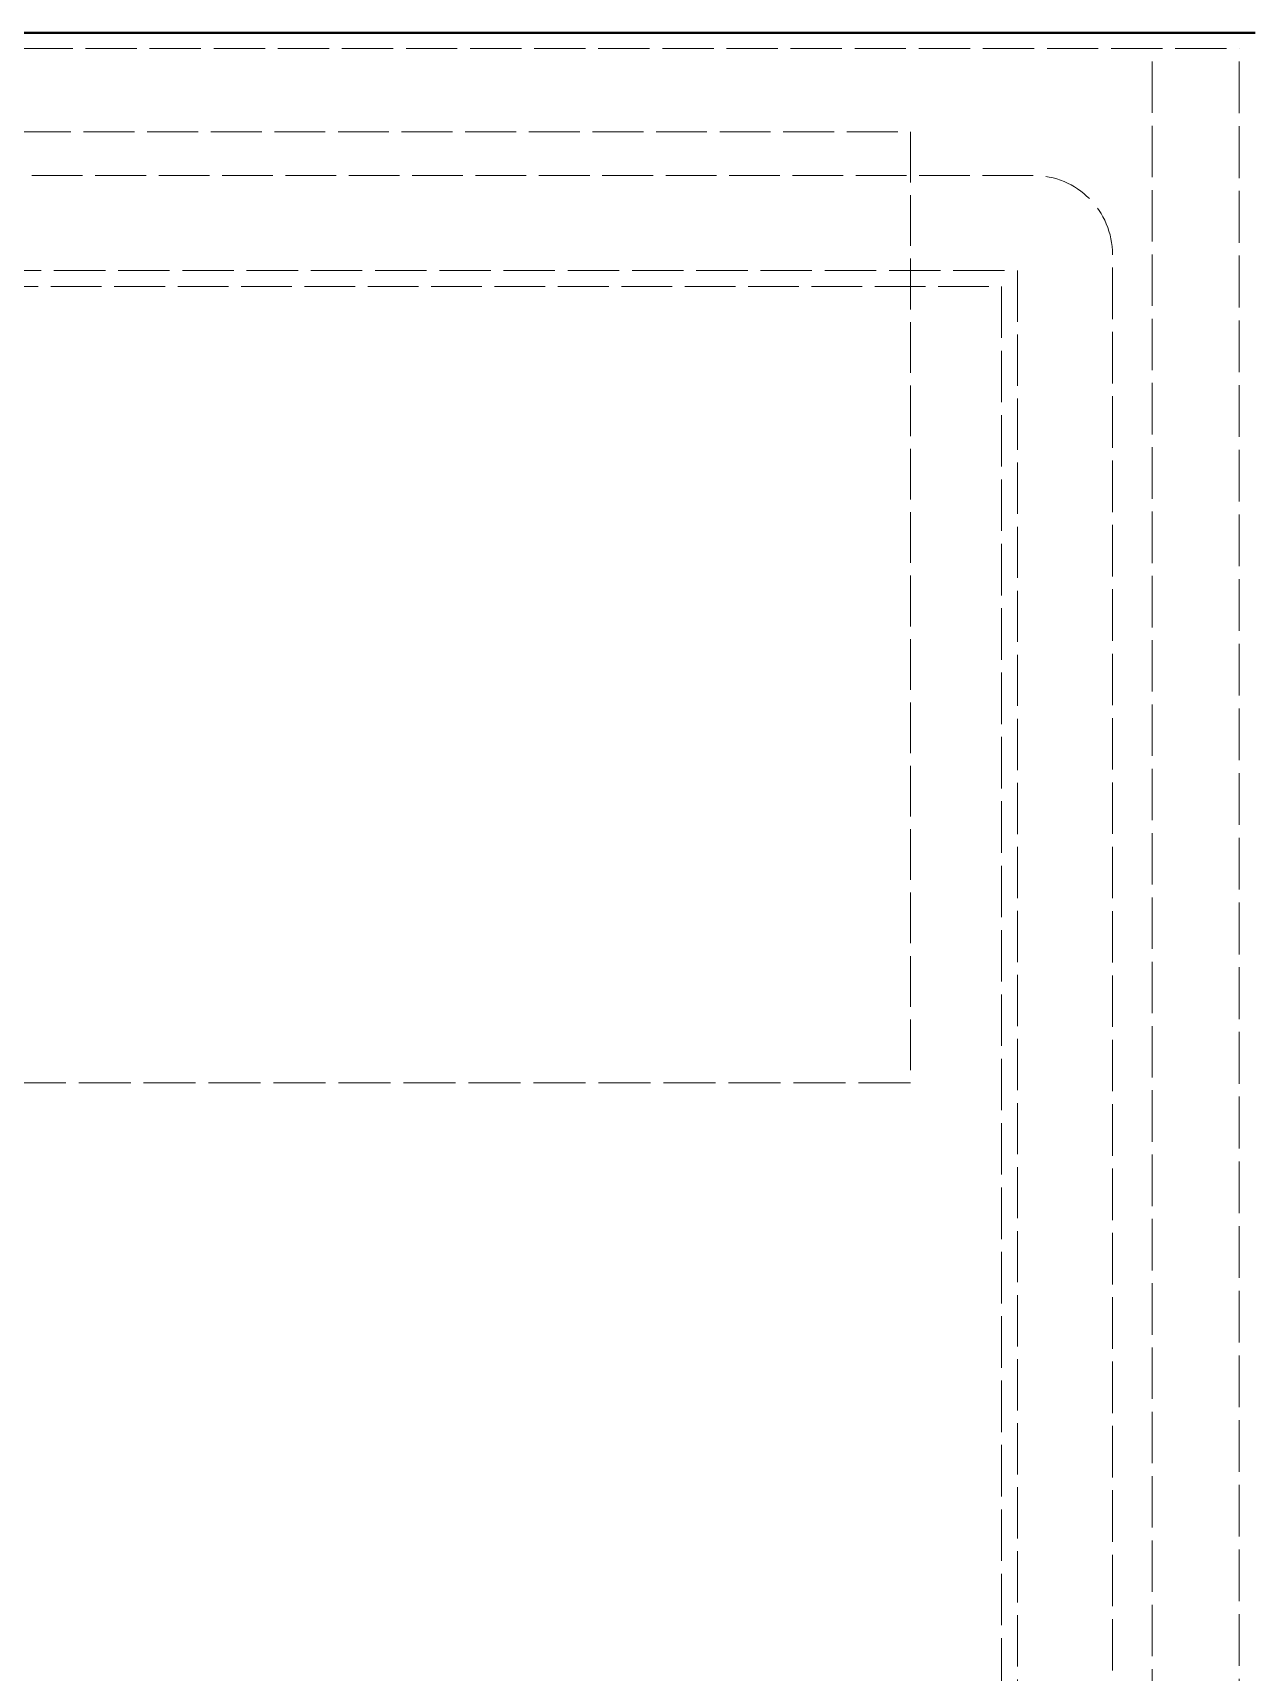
# Model space of a CAD drawing. Header units: millimetres. Extents: x 0 to 2523, y 0 to 1782.
# Drawn here: x 991 to 1144.3, y 1086.4 to 1293.2 of the extents above; entities that cross this region are included whole.
import ezdxf

# ---------------------------------------------------------------- set-up
doc = ezdxf.new("R2010")
doc.units = ezdxf.units.MM
doc.header["$LTSCALE"] = 3
doc.linetypes.add('DASHED', pattern=[0.2067, 0.1654, -0.0413])
doc.layers.add('가려진 것(ISO)', color=2, linetype='DASHED', lineweight=18)
doc.layers.add('가시적인 것(ISO)', color=3, linetype='Continuous', lineweight=40)

msp = doc.modelspace()

# ---------------------------------------------------------------- linework, layer by layer
at = {"layer": '가려진 것(ISO)', "ltscale": 13.047749}
msp.add_line((787.2766, 1291.233), (1143.2766, 1291.233), dxfattribs=at)
at = {"layer": '가려진 것(ISO)', "ltscale": 13.085447}
msp.add_line((1132.2766, 1064.033), (1132.2766, 1291.233), dxfattribs=at)
at = {"layer": '가려진 것(ISO)', "ltscale": 13.165092}
msp.add_line((1143.2766, 1062.6501), (1143.2766, 1291.233), dxfattribs=at)
at = {"layer": '가려진 것(ISO)', "ltscale": 12.948576}
msp.add_line((828.7766, 1280.733), (1101.7766, 1280.733), dxfattribs=at)
at = {"layer": '가려진 것(ISO)', "ltscale": 12.901145}
for p, q in [((1101.7766, 1280.733), (1101.7766, 1160.733)), ((1117.2766, 1275.233), (813.2766, 1275.233)), ((817.2766, 1261.233), (1113.2766, 1261.233))]:
    msp.add_line(p, q, dxfattribs=at)
at = {"layer": '가려진 것(ISO)', "ltscale": 13.096617}
msp.add_line((1127.2766, 461.233), (1127.2766, 1265.233), dxfattribs=at)
at = {"layer": '가려진 것(ISO)', "ltscale": 13.075485}
msp.add_line((815.2766, 1263.233), (1115.2766, 1263.233), dxfattribs=at)
at = {"layer": '가려진 것(ISO)', "ltscale": 13.03146}
msp.add_line((1115.2766, 1263.233), (1115.2766, 463.233), dxfattribs=at)
at = {"layer": '가려진 것(ISO)', "ltscale": 13.098612}
msp.add_line((1113.2766, 1261.233), (1113.2766, 465.233), dxfattribs=at)
at = {"layer": '가려진 것(ISO)', "ltscale": 13.228595}
msp.add_line((1101.7766, 1160.733), (839.2789, 1160.733), dxfattribs=at)
at = {"layer": '가려진 것(ISO)', "ltscale": 12.665669}
msp.add_arc((1117.2766, 1265.233), 10, 0, 90, dxfattribs=at)
at = {"layer": '가시적인 것(ISO)'}
msp.add_line((785.2766, 1293.233), (1145.2766, 1293.233), dxfattribs=at)

doc.saveas('drawing.dxf')
